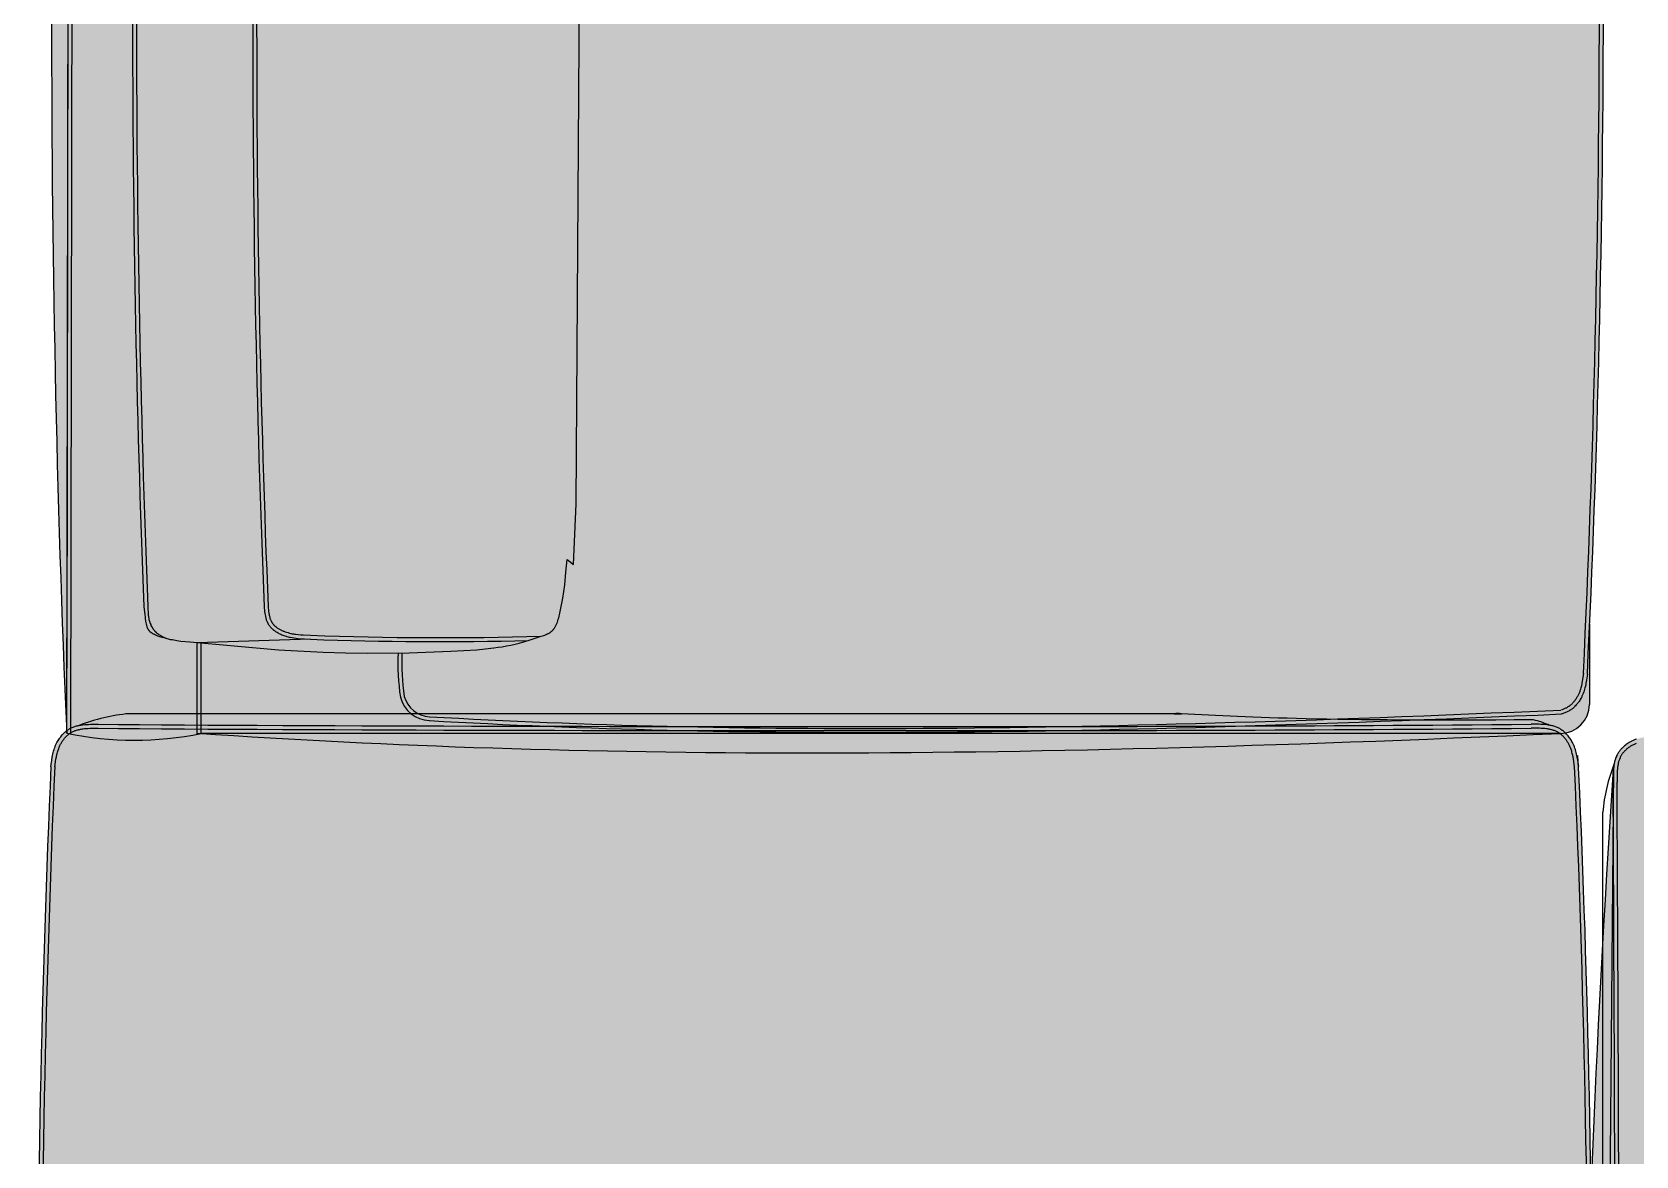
# Model space of a CAD drawing. Header units: millimetres. Extents: x -1 to 5416, y -1238 to 1407.
# Drawn here: x 387.84 to 388.976, y 1397.533 to 1398.329 of the extents above; entities that cross this region are included whole.
import ezdxf

# ---------------------------------------------------------------- set-up
doc = ezdxf.new("R2010")
doc.units = ezdxf.units.MM
doc.header["$MEASUREMENT"] = 0
doc.layers.add('A-FURN', color=32, linetype='Continuous')
doc.layers.add('H-BLOCKS', color=7, linetype='Continuous', true_color=0xffffff)

# ---------------------------------------------------------------- blocks, each defined once
blk = doc.blocks.new('LINTELOO central elem')
at = {"layer": 'H-BLOCKS'}
h = blk.add_hatch(color=256, dxfattribs=at)
h.dxf.hatch_style = 1
h.set_gradient(color1=(255, 255, 255), one_color=1, tint=1)
edge = h.paths.add_edge_path()
edge.add_spline(control_points=[(4.3556, 28.4318), (4.3726, 28.8125), (4.3726, 29.0682), (4.3555, 29.3231)], knot_values=[0, 0, 0, 0, 1, 1, 1, 1], degree=3, periodic=0)
edge.add_spline(control_points=[(4.3555, 29.3231), (4.3616, 29.3495), (4.3615, 29.3794), (4.3555, 29.4084)], knot_values=[0, 0, 0, 0, 1, 1, 1, 1], degree=3, periodic=0)
edge.add_spline(control_points=[(4.3555, 29.4084), (4.0505, 29.4219), (3.7027, 29.4219), (3.3554, 29.4066)], knot_values=[0, 0, 0, 0, 1, 1, 1, 1], degree=3, periodic=0)
edge.add_spline(control_points=[(3.3554, 29.4066), (3.3494, 29.3779), (3.3493, 29.3483), (3.3551, 29.3196)], knot_values=[0.010186, 0.010186, 0.010186, 0.010186, 1, 1, 1, 1], degree=3, periodic=0)
edge.add_spline(control_points=[(3.3551, 29.3196), (3.3379, 29.0647), (3.3379, 28.809), (3.3624, 28.4341)], knot_values=[0, 0, 0, 0, 1, 1, 1, 1], degree=3, periodic=0)
edge.add_line((3.3624, 28.4341), (3.3626, 28.4329))
edge.add_line((3.3626, 28.4329), (3.3626, 28.4323))
edge.add_line((3.3626, 28.4323), (3.3627, 28.4317))
edge.add_line((3.3627, 28.4317), (3.3628, 28.4311))
edge.add_line((3.3628, 28.4311), (3.3629, 28.4306))
edge.add_line((3.3629, 28.4306), (3.363, 28.43))
edge.add_line((3.363, 28.43), (3.3632, 28.4294))
edge.add_line((3.3632, 28.4294), (3.3633, 28.4289))
edge.add_line((3.3633, 28.4289), (3.3635, 28.4283))
edge.add_line((3.3635, 28.4283), (3.3637, 28.4277))
edge.add_line((3.3637, 28.4277), (3.3638, 28.4272))
edge.add_line((3.3638, 28.4272), (3.364, 28.4267))
edge.add_line((3.364, 28.4267), (3.3643, 28.4261))
edge.add_line((3.3643, 28.4261), (3.3645, 28.4256))
edge.add_line((3.3645, 28.4256), (3.3648, 28.4251))
edge.add_line((3.3648, 28.4251), (3.365, 28.4246))
edge.add_line((3.365, 28.4246), (3.3652, 28.4243))
edge.add_line((3.3652, 28.4243), (3.3653, 28.4241))
edge.add_line((3.3653, 28.4241), (3.3655, 28.4238))
edge.add_line((3.3655, 28.4238), (3.3657, 28.4235))
edge.add_line((3.3657, 28.4235), (3.3659, 28.4232))
edge.add_line((3.3659, 28.4232), (3.3661, 28.4229))
edge.add_line((3.3661, 28.4229), (3.3663, 28.4226))
edge.add_line((3.3663, 28.4226), (3.3665, 28.4223))
edge.add_line((3.3665, 28.4223), (3.3668, 28.422))
edge.add_line((3.3668, 28.422), (3.367, 28.4217))
edge.add_line((3.367, 28.4217), (3.3672, 28.4215))
edge.add_line((3.3672, 28.4215), (3.3675, 28.4212))
edge.add_line((3.3675, 28.4212), (3.3677, 28.4209))
edge.add_line((3.3677, 28.4209), (3.368, 28.4207))
edge.add_line((3.368, 28.4207), (3.3685, 28.4202))
edge.add_line((3.3685, 28.4202), (3.369, 28.4197))
edge.add_line((3.369, 28.4197), (3.3696, 28.4192))
edge.add_line((3.3696, 28.4192), (3.3702, 28.4187))
edge.add_line((3.3702, 28.4187), (3.3708, 28.4183))
edge.add_line((3.3708, 28.4183), (3.3714, 28.4178))
edge.add_line((3.3714, 28.4178), (3.372, 28.4174))
edge.add_line((3.372, 28.4174), (3.3726, 28.417))
edge.add_line((3.3726, 28.417), (3.3732, 28.4167))
edge.add_line((3.3732, 28.4167), (3.3739, 28.4163))
edge.add_line((3.3739, 28.4163), (3.3743, 28.4161))
edge.add_line((3.3743, 28.4161), (3.3748, 28.4159))
edge.add_line((3.3748, 28.4159), (3.3752, 28.4157))
edge.add_line((3.3752, 28.4157), (3.3757, 28.4155))
edge.add_line((3.3757, 28.4155), (3.3762, 28.4153))
edge.add_line((3.3762, 28.4153), (3.3766, 28.4151))
edge.add_line((3.3766, 28.4151), (3.3775, 28.4148))
edge.add_line((3.3775, 28.4148), (3.3785, 28.4145))
edge.add_line((3.3785, 28.4145), (3.3794, 28.4142))
edge.add_line((3.3794, 28.4142), (3.3804, 28.414))
edge.add_line((3.3804, 28.414), (3.3814, 28.4137))
edge.add_line((3.3814, 28.4137), (3.3823, 28.4135))
edge.add_line((3.3823, 28.4135), (3.3833, 28.4133))
edge.add_line((3.3833, 28.4133), (3.3853, 28.413))
edge.add_line((3.3853, 28.413), (3.3893, 28.4124))
edge.add_spline(control_points=[(3.3893, 28.4124), (3.7125, 28.4004), (4.036, 28.4004), (4.2841, 28.4129)], knot_values=[0, 0, 0, 0, 1, 1, 1, 1], degree=3, periodic=0)
edge.add_line((4.2841, 28.4129), (4.3367, 28.4129))
edge.add_spline(control_points=[(4.3367, 28.4129), (4.3471, 28.4129), (4.3556, 28.4213), (4.3556, 28.4318)], knot_values=[0, 0, 0, 0, 1, 1, 1, 1], degree=3, periodic=0)
at = {"layer": 'A-FURN'}
blk.add_line((3.3554, 29.4066), (4.313, 29.4084), dxfattribs=at)
for points in [[(4.3555, 29.4084), (3.3554, 29.4066)], [(4.356, 29.4058), (3.3554, 29.404)], [(4.2726, 29.3553), (4.2749, 29.3553)], [(4.2727, 29.3579), (4.278, 29.3574)], [(4.2749, 29.3553), (4.2761, 29.3552)], [(4.2761, 29.3552), (4.2772, 29.3552)], [(4.2772, 29.3552), (4.2778, 29.3551)], [(4.2778, 29.3551), (4.2784, 29.3551)], [(4.278, 29.3574), (4.2794, 29.3572)], [(4.2784, 29.3551), (4.2789, 29.355)], [(4.2789, 29.355), (4.2795, 29.3549)], [(4.2794, 29.3572), (4.2807, 29.357)], [(4.2795, 29.3549), (4.2801, 29.3548)], [(4.2801, 29.3548), (4.2806, 29.3547)], [(4.2806, 29.3547), (4.2812, 29.3546)], [(4.2807, 29.357), (4.2821, 29.3568)], [(4.2812, 29.3546), (4.2817, 29.3545)], [(4.2817, 29.3545), (4.2823, 29.3543)], [(4.2821, 29.3568), (4.2834, 29.3566)], [(4.2823, 29.3543), (4.2828, 29.3541)], [(4.2828, 29.3541), (4.2833, 29.354)], [(4.2833, 29.354), (4.2838, 29.3538)], [(4.2834, 29.3566), (4.2841, 29.3564)], [(4.2838, 29.3538), (4.2844, 29.3535)], [(4.2841, 29.3564), (4.2847, 29.3563)], [(4.2844, 29.3535), (4.2849, 29.3533)], [(4.2847, 29.3563), (4.2851, 29.3562)], [(4.2849, 29.3533), (4.2854, 29.3531)], [(4.2851, 29.3562), (4.2854, 29.3561)], [(4.2854, 29.3561), (4.2857, 29.356)], [(4.2854, 29.3531), (4.2858, 29.3528)], [(4.2857, 29.356), (4.286, 29.3559)], [(4.2858, 29.3528), (4.2863, 29.3525)], [(4.286, 29.3559), (4.2863, 29.3558)], [(4.2863, 29.3558), (4.2866, 29.3557)], [(4.2863, 29.3525), (4.2866, 29.3524)], [(4.2866, 29.3557), (4.2868, 29.3556)], [(4.2866, 29.3524), (4.2868, 29.3522)], [(4.2868, 29.3556), (4.2869, 29.3555)], [(4.2868, 29.3522), (4.287, 29.3521)], [(4.2869, 29.3555), (4.2871, 29.3555)], [(4.287, 29.3521), (4.2873, 29.3519)], [(4.2871, 29.3555), (4.2872, 29.3554)], [(4.2872, 29.3554), (4.2874, 29.3553)], [(4.2873, 29.3519), (4.2875, 29.3518)], [(4.2874, 29.3553), (4.2875, 29.3552)], [(4.2875, 29.3552), (4.2876, 29.3552)], [(4.2875, 29.3518), (4.2877, 29.3516)], [(4.2876, 29.3552), (4.2878, 29.3551)], [(4.2877, 29.3516), (4.2879, 29.3514)], [(4.2878, 29.3551), (4.2879, 29.355)], [(4.2879, 29.355), (4.288, 29.3549)], [(4.2879, 29.3514), (4.2881, 29.3513)], [(4.288, 29.3549), (4.2882, 29.3548)], [(4.2881, 29.3513), (4.2883, 29.3511)], [(4.2882, 29.3548), (4.2883, 29.3547)], [(4.2883, 29.3547), (4.2884, 29.3546)], [(4.2883, 29.3511), (4.2885, 29.3509)], [(4.2884, 29.3546), (4.2885, 29.3545)], [(4.2885, 29.3545), (4.2886, 29.3544)], [(4.2885, 29.3509), (4.2887, 29.3507)], [(4.2886, 29.3544), (4.2888, 29.3543)], [(4.2887, 29.3507), (4.2889, 29.3505)], [(4.2888, 29.3543), (4.2889, 29.3542)], [(4.2889, 29.3542), (4.289, 29.3541)], [(4.2889, 29.3505), (4.2891, 29.3504)], [(4.289, 29.3541), (4.2891, 29.3539)], [(4.2891, 29.3539), (4.2892, 29.3538)], [(4.2891, 29.3504), (4.2893, 29.3502)], [(4.2892, 29.3538), (4.2893, 29.3537)], [(4.2893, 29.3537), (4.2894, 29.3536)], [(4.2893, 29.3502), (4.2895, 29.35)], [(4.2894, 29.3536), (4.2895, 29.3534)], [(4.2895, 29.3534), (4.2896, 29.3533)], [(4.2896, 29.3533), (4.2897, 29.353)], [(4.2897, 29.353), (4.2899, 29.3528)], [(4.2899, 29.3528), (4.2901, 29.3525)], [(4.2901, 29.3525), (4.2902, 29.3522)], [(4.2902, 29.3522), (4.2904, 29.3519)], [(4.2904, 29.3519), (4.2905, 29.3516)], [(4.2905, 29.3516), (4.2908, 29.351)], [(4.2908, 29.351), (4.2911, 29.3504)], [(4.2911, 29.3504), (4.2917, 29.349)], [(4.2895, 29.35), (4.2897, 29.3498)], [(4.2897, 29.3498), (4.2898, 29.3496)], [(4.2898, 29.3496), (4.29, 29.3494)], [(4.29, 29.3494), (4.2902, 29.3492)], [(4.2902, 29.3492), (4.2903, 29.349)], [(4.2903, 29.349), (4.2906, 29.3486)], [(4.2906, 29.3486), (4.2909, 29.3481)], [(4.2909, 29.3481), (4.2912, 29.3477)], [(4.2912, 29.3477), (4.2914, 29.3472)], [(4.2914, 29.3472), (4.2917, 29.3468)], [(4.2917, 29.349), (4.2922, 29.3477)], [(4.2917, 29.3468), (4.2919, 29.3463)], [(4.2919, 29.3463), (4.2922, 29.3459)], [(4.2922, 29.3477), (4.2926, 29.3463)], [(4.2922, 29.3459), (4.2927, 29.3449)], [(4.2926, 29.3463), (4.293, 29.3449)], [(4.2927, 29.3449), (4.2935, 29.343)], [(4.293, 29.3449), (4.2934, 29.3435)], [(4.2934, 29.3435), (4.2937, 29.3421)], [(4.2937, 29.3421), (4.2941, 29.3407)], [(4.2941, 29.3407), (4.2943, 29.3393)], [(4.2943, 29.3393), (4.2948, 29.3365)], [(4.2948, 29.3365), (4.2952, 29.3337)], [(4.2952, 29.3337), (4.2958, 29.328)], [(4.294, 29.2491), (4.2963, 29.3231)], [(4.2958, 29.328), (4.3009, 29.2699)], [(4.3561, 29.3231), (4.2963, 29.3231)], [(4.3556, 29.3205), (4.2966, 29.3205)], [(4.3556, 28.4318), (4.3556, 29.3205)], [(3.3624, 28.4341), (3.3549, 29.3171)], [(4.2727, 29.2767), (4.2756, 29.2764)], [(4.2729, 29.2793), (4.2757, 29.279)], [(4.2757, 29.279), (4.2771, 29.2788)], [(4.2771, 29.2788), (4.278, 29.2787)], [(4.278, 29.2787), (4.2789, 29.2785)], [(4.2789, 29.2785), (4.2794, 29.2784)], [(4.2794, 29.2784), (4.2799, 29.2783)], [(4.2799, 29.2783), (4.2803, 29.2781)], [(4.2803, 29.2781), (4.2808, 29.278)], [(4.2808, 29.278), (4.2813, 29.2779)], [(4.2813, 29.2779), (4.2817, 29.2777)], [(4.2817, 29.2777), (4.2822, 29.2775)], [(4.2822, 29.2775), (4.2826, 29.2773)], [(4.2826, 29.2773), (4.2831, 29.2771)], [(4.2831, 29.2771), (4.2833, 29.277)], [(4.2833, 29.277), (4.2835, 29.2769)], [(4.2835, 29.2769), (4.2838, 29.2768)], [(4.2838, 29.2768), (4.284, 29.2767)], [(4.2756, 29.2764), (4.277, 29.2762)], [(4.277, 29.2762), (4.2777, 29.2761)], [(4.2777, 29.2761), (4.2783, 29.276)], [(4.2783, 29.276), (4.279, 29.2758)], [(4.279, 29.2758), (4.2793, 29.2757)], [(4.2793, 29.2757), (4.2797, 29.2757)], [(4.2797, 29.2757), (4.28, 29.2756)], [(4.28, 29.2756), (4.2803, 29.2755)], [(4.2803, 29.2755), (4.2806, 29.2754)], [(4.2806, 29.2754), (4.2809, 29.2753)], [(4.2809, 29.2753), (4.2812, 29.2751)], [(4.2812, 29.2751), (4.2815, 29.275)], [(4.2815, 29.275), (4.2818, 29.2749)], [(4.2818, 29.2749), (4.2821, 29.2748)], [(4.2821, 29.2748), (4.2824, 29.2746)], [(4.2824, 29.2746), (4.2827, 29.2745)], [(4.2827, 29.2745), (4.283, 29.2743)], [(4.283, 29.2743), (4.2832, 29.2741)], [(4.2832, 29.2741), (4.2834, 29.274)], [(4.2834, 29.274), (4.2836, 29.2739)], [(4.2836, 29.2739), (4.2837, 29.2738)], [(4.2837, 29.2738), (4.2839, 29.2736)], [(4.2839, 29.2736), (4.2841, 29.2735)], [(4.284, 29.2767), (4.2842, 29.2766)], [(4.2841, 29.2735), (4.2842, 29.2734)], [(4.2842, 29.2766), (4.2844, 29.2764)], [(4.2842, 29.2734), (4.2844, 29.2732)], [(4.2844, 29.2764), (4.2847, 29.2762)], [(4.2844, 29.2732), (4.2846, 29.2731)], [(4.2846, 29.2731), (4.2847, 29.273)], [(4.2847, 29.2762), (4.285, 29.276)], [(4.2847, 29.273), (4.2849, 29.2728)], [(4.2849, 29.2728), (4.285, 29.2727)], [(4.285, 29.276), (4.2853, 29.2758)], [(4.285, 29.2727), (4.2852, 29.2725)], [(4.2852, 29.2725), (4.2855, 29.2722)], [(4.2853, 29.2758), (4.2855, 29.2756)], [(4.2855, 29.2756), (4.2858, 29.2754)], [(4.2855, 29.2722), (4.2857, 29.2719)], [(4.2857, 29.2719), (4.286, 29.2715)], [(4.2858, 29.2754), (4.2861, 29.2752)], [(4.286, 29.2715), (4.2863, 29.2712)], [(4.2861, 29.2752), (4.2863, 29.275)], [(4.2863, 29.275), (4.2866, 29.2747)], [(4.2863, 29.2712), (4.2865, 29.2708)], [(4.2865, 29.2708), (4.2868, 29.2705)], [(4.2866, 29.2747), (4.2868, 29.2745)], [(4.2868, 29.2745), (4.2871, 29.2742)], [(4.2868, 29.2705), (4.287, 29.2701)], [(4.287, 29.2701), (4.2873, 29.2697)], [(4.2871, 29.2742), (4.2873, 29.274)], [(4.2873, 29.274), (4.2875, 29.2737)], [(4.2873, 29.2697), (4.2875, 29.2693)], [(4.2875, 29.2737), (4.2878, 29.2735)], [(4.2875, 29.2693), (4.2877, 29.2689)], [(4.2877, 29.2689), (4.2879, 29.2685)], [(4.2878, 29.2735), (4.288, 29.2732)], [(4.2879, 29.2685), (4.2881, 29.2681)], [(4.288, 29.2732), (4.2882, 29.2729)], [(4.2881, 29.2681), (4.2883, 29.2677)], [(4.2882, 29.2729), (4.2884, 29.2726)], [(4.2883, 29.2677), (4.2885, 29.2672)], [(4.2884, 29.2726), (4.2886, 29.2724)], [(4.2885, 29.2672), (4.2887, 29.2668)], [(4.2886, 29.2724), (4.2888, 29.2721)], [(4.2887, 29.2668), (4.2888, 29.2664)], [(4.2888, 29.2721), (4.289, 29.2718)], [(4.2888, 29.2664), (4.2892, 29.2655)], [(4.289, 29.2718), (4.2892, 29.2715)], [(4.2892, 29.2715), (4.2895, 29.2709)], [(4.2895, 29.2709), (4.2899, 29.2702)], [(4.2899, 29.2702), (4.2902, 29.2696)], [(4.2902, 29.2696), (4.2905, 29.269)], [(4.2905, 29.269), (4.2908, 29.2683)], [(4.2908, 29.2683), (4.2911, 29.2677)], [(4.2911, 29.2677), (4.2913, 29.267)], [(4.2913, 29.267), (4.2916, 29.2664)], [(4.2916, 29.2664), (4.2918, 29.2657)], [(4.3009, 29.2699), (4.3025, 29.2407)], [(4.2892, 29.2655), (4.2895, 29.2646)], [(4.2895, 29.2646), (4.2897, 29.2637)], [(4.2897, 29.2637), (4.29, 29.2628)], [(4.29, 29.2628), (4.2902, 29.2619)], [(4.2902, 29.2619), (4.2904, 29.2611)], [(4.2904, 29.2611), (4.2905, 29.2602)], [(4.2905, 29.2602), (4.2907, 29.2594)], [(4.2907, 29.2594), (4.2908, 29.2586)], [(4.2908, 29.2586), (4.291, 29.257)], [(4.291, 29.257), (4.2911, 29.2554)], [(4.2918, 29.2657), (4.292, 29.265)], [(4.292, 29.265), (4.2922, 29.2644)], [(4.2922, 29.2644), (4.2924, 29.2637)], [(4.2924, 29.2637), (4.2926, 29.263)], [(4.2926, 29.263), (4.2927, 29.2624)], [(4.2927, 29.2624), (4.293, 29.261)], [(4.293, 29.261), (4.2932, 29.2597)], [(4.2932, 29.2597), (4.2934, 29.2584)], [(4.2934, 29.2584), (4.2935, 29.2572)], [(4.2935, 29.2572), (4.2937, 29.2551)], [(4.2911, 29.2554), (4.2912, 29.2537)], [(4.2912, 29.2537), (4.2914, 29.249)], [(4.2937, 29.2551), (4.2938, 29.253)], [(4.2938, 29.253), (4.294, 29.249)], [(4.3025, 29.2407), (4.303, 29.2261)], [(4.303, 29.2261), (4.3032, 29.2116)], [(4.3032, 29.2116), (4.3029, 29.1844)], [(4.3029, 29.1844), (4.3019, 29.1572)], [(4.3019, 29.1572), (4.3009, 29.1403)], [(3.3554, 29.1494), (3.3554, 28.4626)], [(3.3554, 29.1494), (3.3554, 28.4626)], [(3.3554, 29.1494), (3.3554, 28.4626)], [(3.3554, 29.1494), (3.3554, 28.4626)], [(3.3554, 29.1494), (3.3554, 28.4626)], [(3.3554, 29.1494), (3.3554, 28.4626)], [(3.3554, 29.1494), (3.3554, 28.4626)], [(3.3554, 29.1494), (3.3554, 28.4626)], [(4.3004, 29.1347), (4.2997, 29.1291)], [(4.3009, 29.1403), (4.3004, 29.1347)], [(4.2984, 29.1208), (4.2979, 29.1181)], [(4.2989, 29.1236), (4.2984, 29.1208)], [(4.2993, 29.1263), (4.2989, 29.1236)], [(4.2997, 29.1291), (4.2993, 29.1263)], [(4.2955, 29.1089), (4.2944, 29.1053)], [(4.2966, 29.1126), (4.2955, 29.1089)], [(4.2972, 29.1153), (4.2966, 29.1126)], [(4.2979, 29.1181), (4.2972, 29.1153)], [(4.2944, 29.1053), (4.292, 29.0981)], [(4.2838, 29.088), (4.2833, 29.0878)], [(4.2842, 29.0882), (4.2838, 29.088)], [(4.2846, 29.0884), (4.2842, 29.0882)], [(4.2851, 29.0886), (4.2846, 29.0884)], [(4.2855, 29.0888), (4.2851, 29.0886)], [(4.2859, 29.089), (4.2855, 29.0888)], [(4.2863, 29.0893), (4.2859, 29.089)], [(4.2867, 29.0895), (4.2863, 29.0893)], [(4.287, 29.0898), (4.2867, 29.0895)], [(4.2872, 29.0899), (4.287, 29.0898)], [(4.2874, 29.0901), (4.2872, 29.0899)], [(4.2876, 29.0902), (4.2874, 29.0901)], [(4.2878, 29.0903), (4.2876, 29.0902)], [(4.2879, 29.0905), (4.2878, 29.0903)], [(4.2881, 29.0906), (4.2879, 29.0905)], [(4.2883, 29.0908), (4.2881, 29.0906)], [(4.2884, 29.0909), (4.2883, 29.0908)], [(4.2886, 29.0911), (4.2884, 29.0909)], [(4.2887, 29.0913), (4.2886, 29.0911)], [(4.2889, 29.0914), (4.2887, 29.0913)], [(4.289, 29.0916), (4.2889, 29.0914)], [(4.2892, 29.0918), (4.289, 29.0916)], [(4.2893, 29.0919), (4.2892, 29.0918)], [(4.2894, 29.0921), (4.2893, 29.0919)], [(4.2896, 29.0923), (4.2894, 29.0921)], [(4.2897, 29.0925), (4.2896, 29.0923)], [(4.2898, 29.0926), (4.2897, 29.0925)], [(4.2899, 29.0928), (4.2898, 29.0926)], [(4.29, 29.0929), (4.2899, 29.0928)], [(4.2902, 29.0933), (4.29, 29.0929)], [(4.2903, 29.0936), (4.2902, 29.0933)], [(4.2905, 29.094), (4.2903, 29.0936)], [(4.2907, 29.0943), (4.2905, 29.094)], [(4.2908, 29.0947), (4.2907, 29.0943)], [(4.291, 29.095), (4.2908, 29.0947)], [(4.2913, 29.0958), (4.291, 29.095)], [(4.2915, 29.0965), (4.2913, 29.0958)], [(4.292, 29.0981), (4.2915, 29.0965)], [(4.2501, 29.082), (4.2418, 29.0813)], [(4.2418, 29.0813), (4.2452, 29.0771)], [(4.2585, 29.0828), (4.2501, 29.082)], [(4.2628, 29.0834), (4.2585, 29.0828)], [(4.2671, 29.084), (4.2628, 29.0834)], [(4.2715, 29.0848), (4.2671, 29.084)], [(4.276, 29.0857), (4.2715, 29.0848)], [(4.278, 29.0862), (4.276, 29.0857)], [(4.279, 29.0864), (4.278, 29.0862)], [(4.28, 29.0867), (4.279, 29.0864)], [(4.281, 29.087), (4.28, 29.0867)], [(4.2819, 29.0873), (4.281, 29.087)], [(4.2828, 29.0876), (4.2819, 29.0873)], [(4.2833, 29.0878), (4.2828, 29.0876)], [(4.2055, 29.0754), (3.8032, 29.0727)], [(4.2452, 29.0771), (4.2055, 29.0754)], [(3.3623, 28.4378), (3.3622, 28.4428)], [(3.3648, 28.4401), (3.3648, 28.4428)], [(3.3648, 28.4375), (3.3648, 28.4401)], [(3.3623, 28.4366), (3.3623, 28.4378)], [(3.3623, 28.4353), (3.3623, 28.4366)], [(3.3624, 28.4341), (3.3623, 28.4353)], [(3.3626, 28.4329), (3.3624, 28.4341)], [(3.3626, 28.4323), (3.3626, 28.4329)], [(3.3627, 28.4317), (3.3626, 28.4323)], [(3.3628, 28.4311), (3.3627, 28.4317)], [(3.3629, 28.4306), (3.3628, 28.4311)], [(3.363, 28.43), (3.3629, 28.4306)], [(3.3632, 28.4294), (3.363, 28.43)], [(3.3633, 28.4289), (3.3632, 28.4294)], [(3.3635, 28.4283), (3.3633, 28.4289)], [(3.3637, 28.4277), (3.3635, 28.4283)], [(3.3638, 28.4272), (3.3637, 28.4277)], [(3.3649, 28.4364), (3.3648, 28.4375)], [(3.3649, 28.4352), (3.3649, 28.4364)], [(3.365, 28.4341), (3.3649, 28.4352)], [(3.3651, 28.433), (3.365, 28.4341)], [(3.3652, 28.4325), (3.3651, 28.433)], [(3.3653, 28.4319), (3.3652, 28.4325)], [(3.3654, 28.4314), (3.3653, 28.4319)], [(3.3655, 28.4309), (3.3654, 28.4314)], [(3.3656, 28.4304), (3.3655, 28.4309)], [(3.3657, 28.4299), (3.3656, 28.4304)], [(3.3658, 28.4294), (3.3657, 28.4299)], [(3.366, 28.4289), (3.3658, 28.4294)], [(3.3661, 28.4285), (3.366, 28.4289)], [(3.3663, 28.428), (3.3661, 28.4285)], [(3.3665, 28.4275), (3.3663, 28.428)], [(3.3667, 28.4271), (3.3665, 28.4275)], [(4.3385, 28.4272), (4.3388, 28.4276)], [(4.3388, 28.4276), (4.339, 28.428)], [(4.339, 28.428), (4.3392, 28.4285)], [(4.3392, 28.4285), (4.3394, 28.4289)], [(4.3394, 28.4289), (4.3396, 28.4293)], [(4.3396, 28.4293), (4.3398, 28.4298)], [(4.3398, 28.4298), (4.3399, 28.4303)], [(4.3399, 28.4303), (4.3401, 28.4307)], [(4.3401, 28.4307), (4.3402, 28.4312)], [(4.3413, 28.4269), (4.3416, 28.4274)], [(4.3416, 28.4274), (4.3418, 28.4279)], [(4.3418, 28.4279), (4.342, 28.4285)], [(4.342, 28.4285), (4.3422, 28.429)], [(4.3422, 28.429), (4.3424, 28.4295)], [(4.3424, 28.4295), (4.3426, 28.4301)], [(4.3426, 28.4301), (4.3427, 28.4306)], [(4.3427, 28.4306), (4.3429, 28.4312)], [(3.364, 28.4267), (3.3638, 28.4272)], [(3.3643, 28.4261), (3.364, 28.4267)], [(3.3645, 28.4256), (3.3643, 28.4261)], [(3.3648, 28.4251), (3.3645, 28.4256)], [(3.365, 28.4246), (3.3648, 28.4251)], [(3.3652, 28.4243), (3.365, 28.4246)], [(3.3653, 28.4241), (3.3652, 28.4243)], [(3.3655, 28.4238), (3.3653, 28.4241)], [(3.3657, 28.4235), (3.3655, 28.4238)], [(3.3659, 28.4232), (3.3657, 28.4235)], [(3.3661, 28.4229), (3.3659, 28.4232)], [(3.3663, 28.4226), (3.3661, 28.4229)], [(3.3665, 28.4223), (3.3663, 28.4226)], [(3.3668, 28.422), (3.3665, 28.4223)], [(3.3669, 28.4267), (3.3667, 28.4271)], [(3.367, 28.4217), (3.3668, 28.422)], [(3.3671, 28.4262), (3.3669, 28.4267)], [(3.3672, 28.4215), (3.367, 28.4217)], [(3.3673, 28.4258), (3.3671, 28.4262)], [(3.3675, 28.4212), (3.3672, 28.4215)], [(3.3675, 28.4254), (3.3673, 28.4258)], [(3.3677, 28.4251), (3.3675, 28.4254)], [(3.3677, 28.4209), (3.3675, 28.4212)], [(3.3679, 28.4247), (3.3677, 28.4251)], [(3.368, 28.4207), (3.3677, 28.4209)], [(3.3682, 28.4244), (3.3679, 28.4247)], [(3.3685, 28.4202), (3.368, 28.4207)], [(3.3684, 28.4241), (3.3682, 28.4244)], [(3.3686, 28.4238), (3.3684, 28.4241)], [(3.369, 28.4197), (3.3685, 28.4202)], [(3.3689, 28.4235), (3.3686, 28.4238)], [(3.3691, 28.4232), (3.3689, 28.4235)], [(3.3696, 28.4192), (3.369, 28.4197)], [(3.3694, 28.4229), (3.3691, 28.4232)], [(3.3697, 28.4226), (3.3694, 28.4229)], [(3.3702, 28.4187), (3.3696, 28.4192)], [(3.3699, 28.4224), (3.3697, 28.4226)], [(3.3702, 28.4221), (3.3699, 28.4224)], [(3.3704, 28.4219), (3.3702, 28.4221)], [(3.3708, 28.4183), (3.3702, 28.4187)], [(3.3707, 28.4216), (3.3704, 28.4219)], [(3.371, 28.4214), (3.3707, 28.4216)], [(3.3714, 28.4178), (3.3708, 28.4183)], [(3.3712, 28.4212), (3.371, 28.4214)], [(3.3715, 28.4209), (3.3712, 28.4212)], [(3.372, 28.4174), (3.3714, 28.4178)], [(3.3719, 28.4206), (3.3715, 28.4209)], [(3.3723, 28.4203), (3.3719, 28.4206)], [(3.3726, 28.417), (3.372, 28.4174)], [(3.3728, 28.42), (3.3723, 28.4203)], [(3.3732, 28.4167), (3.3726, 28.417)], [(3.3732, 28.4197), (3.3728, 28.42)], [(3.3736, 28.4194), (3.3732, 28.4197)], [(3.3741, 28.4192), (3.3736, 28.4194)], [(3.3745, 28.4189), (3.3741, 28.4192)], [(3.375, 28.4187), (3.3745, 28.4189)], [(3.3754, 28.4184), (3.375, 28.4187)], [(3.3759, 28.4182), (3.3754, 28.4184)], [(3.3764, 28.418), (3.3759, 28.4182)], [(3.3768, 28.4178), (3.3764, 28.418)], [(3.3773, 28.4176), (3.3768, 28.4178)], [(4.3165, 28.4168), (4.3214, 28.4175)], [(4.3214, 28.4175), (4.3229, 28.4178)], [(4.3229, 28.4178), (4.3244, 28.4181)], [(4.3244, 28.4181), (4.3251, 28.4183)], [(4.3251, 28.4183), (4.3259, 28.4185)], [(4.3259, 28.4185), (4.3266, 28.4187)], [(4.3266, 28.4187), (4.3273, 28.4189)], [(4.3273, 28.4189), (4.3278, 28.4191)], [(4.3278, 28.4191), (4.3283, 28.4192)], [(4.3283, 28.4192), (4.3288, 28.4194)], [(4.3285, 28.4166), (4.3294, 28.4169)], [(4.3288, 28.4194), (4.3292, 28.4196)], [(4.3292, 28.4196), (4.3297, 28.4198)], [(4.3294, 28.4169), (4.3299, 28.4171)], [(4.3297, 28.4198), (4.3302, 28.42)], [(4.3299, 28.4171), (4.3304, 28.4173)], [(4.3302, 28.42), (4.3306, 28.4202)], [(4.3304, 28.4173), (4.3308, 28.4175)], [(4.3306, 28.4202), (4.3311, 28.4205)], [(4.3308, 28.4175), (4.3313, 28.4177)], [(4.3311, 28.4205), (4.3315, 28.4207)], [(4.3313, 28.4177), (4.3317, 28.4179)], [(4.3315, 28.4207), (4.332, 28.421)], [(4.3317, 28.4179), (4.3322, 28.4181)], [(4.332, 28.421), (4.3324, 28.4212)], [(4.3322, 28.4181), (4.3328, 28.4185)], [(4.3324, 28.4212), (4.3329, 28.4215)], [(4.3328, 28.4185), (4.3334, 28.4188)], [(4.3329, 28.4215), (4.3333, 28.4218)], [(4.3333, 28.4218), (4.3337, 28.4221)], [(4.3334, 28.4188), (4.3341, 28.4192)], [(4.3337, 28.4221), (4.3341, 28.4224)], [(4.3341, 28.4224), (4.3345, 28.4227)], [(4.3341, 28.4192), (4.3347, 28.4196)], [(4.3345, 28.4227), (4.3348, 28.423)], [(4.3347, 28.4196), (4.3353, 28.4201)], [(4.3348, 28.423), (4.3351, 28.4232)], [(4.3351, 28.4232), (4.3354, 28.4234)], [(4.3353, 28.4201), (4.3359, 28.4205)], [(4.3354, 28.4234), (4.3356, 28.4237)], [(4.3356, 28.4237), (4.3359, 28.4239)], [(4.3359, 28.4239), (4.3362, 28.4242)], [(4.3359, 28.4205), (4.3365, 28.421)], [(4.3362, 28.4242), (4.3364, 28.4244)], [(4.3364, 28.4244), (4.3366, 28.4247)], [(4.3365, 28.421), (4.337, 28.4215)], [(4.3366, 28.4247), (4.3369, 28.425)], [(4.3369, 28.425), (4.3372, 28.4253)], [(4.337, 28.4215), (4.3376, 28.422)], [(4.3372, 28.4253), (4.3374, 28.4256)], [(4.3374, 28.4256), (4.3377, 28.4259)], [(4.3376, 28.422), (4.3381, 28.4225)], [(4.3377, 28.4259), (4.3379, 28.4262)], [(4.3379, 28.4262), (4.3381, 28.4265)], [(4.3381, 28.4265), (4.3383, 28.4269)], [(4.3381, 28.4225), (4.3383, 28.4227)], [(4.3383, 28.4269), (4.3385, 28.4272)], [(4.3383, 28.4227), (4.3386, 28.423)], [(4.3386, 28.423), (4.3388, 28.4233)], [(4.3388, 28.4233), (4.3391, 28.4235)], [(4.3391, 28.4235), (4.3393, 28.4238)], [(4.3393, 28.4238), (4.3395, 28.4241)], [(4.3395, 28.4241), (4.3397, 28.4244)], [(4.3397, 28.4244), (4.3399, 28.4247)], [(4.3399, 28.4247), (4.3402, 28.425)], [(4.3402, 28.425), (4.3404, 28.4253)], [(4.3404, 28.4253), (4.3405, 28.4256)], [(4.3405, 28.4256), (4.3407, 28.4259)], [(4.3407, 28.4259), (4.3409, 28.4261)], [(4.3409, 28.4261), (4.341, 28.4264)], [(4.341, 28.4264), (4.3413, 28.4269)], [(3.3739, 28.4163), (3.3732, 28.4167)], [(3.3743, 28.4161), (3.3739, 28.4163)], [(3.3748, 28.4159), (3.3743, 28.4161)], [(3.3752, 28.4157), (3.3748, 28.4159)], [(3.3757, 28.4155), (3.3752, 28.4157)], [(3.3762, 28.4153), (3.3757, 28.4155)], [(3.3766, 28.4151), (3.3762, 28.4153)], [(3.3775, 28.4148), (3.3766, 28.4151)], [(4.2841, 28.4129), (4.3367, 28.4129)], [(4.3168, 28.4142), (4.3208, 28.4148)], [(4.3208, 28.4148), (4.3227, 28.4151)], [(4.3227, 28.4151), (4.3237, 28.4153)], [(4.3237, 28.4153), (4.3247, 28.4155)], [(4.3247, 28.4155), (4.3257, 28.4158)], [(4.3257, 28.4158), (4.3266, 28.416)], [(4.3266, 28.416), (4.3276, 28.4163)], [(4.3276, 28.4163), (4.3285, 28.4166)]]:
    blk.add_lwpolyline(points, dxfattribs=at)
for points in [[(3.3554, 29.4066), (3.7027, 29.4219), (4.0505, 29.4219), (4.3555, 29.4084)], [(4.3555, 29.4084), (4.3615, 29.3794), (4.3616, 29.3495), (4.3556, 29.3205)], [(3.4255, 29.3535), (3.7219, 29.3656), (4.0186, 29.3656), (4.2726, 29.3553)], [(3.4286, 29.3561), (3.724, 29.3681), (4.0197, 29.3681), (4.2727, 29.3579)], [(3.3551, 29.3196), (3.3379, 29.0647), (3.3379, 28.809), (3.3624, 28.4341)], [(4.3555, 29.3231), (4.3726, 29.0682), (4.3726, 28.8125), (4.3556, 28.4318)], [(3.43, 29.2767), (3.725, 29.2895), (4.0203, 29.2898), (4.2729, 29.2793)], [(3.4302, 29.2741), (3.725, 29.287), (4.0203, 29.2872), (4.2727, 29.2767)], [(4.2914, 29.249), (4.2933, 29.1987), (4.2935, 29.1483), (4.292, 29.0981)], [(4.294, 29.2491), (4.2958, 29.2016), (4.2961, 29.1541), (4.2948, 29.1066)], [(4.3029, 29.1892), (4.3125, 29.1896), (4.322, 29.1891), (4.3314, 29.1877)], [(4.303, 29.1917), (4.3127, 29.1922), (4.3224, 29.1917), (4.332, 29.1902)], [(4.3314, 29.1877), (4.3389, 29.1857), (4.3443, 29.179), (4.3447, 29.1712)], [(4.332, 29.1902), (4.3407, 29.1879), (4.3468, 29.1803), (4.3472, 29.1713)], [(3.363, 29.1695), (3.3641, 28.9692), (3.3639, 28.7689), (3.3622, 28.4428)], [(3.3656, 29.1695), (3.3667, 28.9692), (3.3664, 28.7689), (3.3648, 28.4428)], [(4.3447, 29.1712), (4.3562, 28.9667), (4.3548, 28.7616), (4.3403, 28.4315)], [(4.3472, 29.1715), (4.3588, 28.9668), (4.3573, 28.7615), (4.3429, 28.4312)], [(3.3629, 28.4307), (3.3589, 28.4409), (3.3564, 28.4517), (3.3554, 28.4626)], [(4.3556, 28.4318), (4.3556, 28.4213), (4.3471, 28.4129), (4.3367, 28.4129)], [(4.3168, 28.4142), (4.036, 28.4004), (3.7125, 28.4004), (3.3893, 28.4124)], [(4.3165, 28.4168), (4.0358, 28.403), (3.7124, 28.403), (3.3894, 28.415)]]:
    blk.add_open_spline(points, degree=3, dxfattribs=at)
blk = doc.blocks.new('SF')
at = {"layer": 'H-BLOCKS'}
h = blk.add_hatch(color=256, dxfattribs=at)
h.dxf.hatch_style = 1
h.set_gradient(color1=(255, 255, 255), one_color=1, tint=1)
edge = h.paths.add_edge_path()
edge.add_line((3.3029, 30.5225), (3.3029, 29.8517))
edge.add_spline(control_points=[(3.3029, 29.8517), (3.3019, 29.8407), (3.2994, 29.83), (3.2954, 29.8197)], knot_values=[0, 0, 0, 0, 0.999921, 0.999921, 0.999921, 0.999921], degree=3, periodic=0)
edge.add_line((3.2954, 29.8197), (3.2949, 29.8168))
edge.add_line((3.2949, 29.8168), (3.2926, 29.8122))
edge.add_line((3.2926, 29.8122), (3.289, 29.8082))
edge.add_line((3.289, 29.8082), (3.2846, 29.8054))
edge.add_line((3.2846, 29.8054), (3.2802, 29.8035))
edge.add_line((3.2802, 29.8035), (3.2752, 29.8023))
edge.add_line((3.2752, 29.8023), (3.2691, 29.8015))
edge.add_spline(control_points=[(3.2691, 29.8015), (2.9983, 29.7894), (2.6748, 29.7894), (2.3843, 29.8001)], knot_values=[0, 0, 0, 0, 1, 1, 1, 1], degree=3, periodic=0)
edge.add_line((2.3843, 29.8001), (2.3283, 29.8001))
edge.add_spline(control_points=[(2.3317, 29.8001), (2.3213, 29.8001), (2.3128, 29.8086), (2.3128, 29.819)], knot_values=[0, 0, 0, 0, 1, 1, 1, 1], degree=3, periodic=0)
edge.add_spline(control_points=[(2.3128, 29.819), (2.3035, 29.9581), (2.2993, 30.2073), (2.3002, 30.3467)], knot_values=[0, 0, 0, 0, 1, 1, 1, 1], degree=3, periodic=0)
edge.add_spline(control_points=[(2.3002, 30.3467), (2.2993, 30.4861), (2.3035, 30.6255), (2.3128, 30.7646)], knot_values=[0, 0, 0, 0, 1, 1, 1, 1], degree=3, periodic=0)
edge.add_spline(control_points=[(2.3128, 30.7646), (2.3128, 30.775), (2.3213, 30.7835), (2.3317, 30.7835)], knot_values=[0, 0, 0, 0, 1, 1, 1, 1], degree=3, periodic=0)
edge.add_line((2.3317, 30.7835), (2.3843, 30.7835))
edge.add_spline(control_points=[(2.3843, 30.7835), (2.6861, 30.7947), (3.0209, 30.7942), (3.2691, 30.7822)], knot_values=[0, 0, 0, 0, 1, 1, 1, 1], degree=3, periodic=0)
edge.add_line((3.2691, 30.7822), (3.2757, 30.7812))
edge.add_line((3.2757, 30.7812), (3.2814, 30.7797))
edge.add_line((3.2814, 30.7797), (3.2863, 30.7774))
edge.add_line((3.2863, 30.7774), (3.2906, 30.7738))
edge.add_line((3.2906, 30.7738), (3.2937, 30.7697))
edge.add_line((3.2937, 30.7697), (3.2947, 30.7668))
edge.add_line((3.2947, 30.7668), (3.2948, 30.7663))
edge.add_line((3.2948, 30.7663), (3.2959, 30.7626))
edge.add_spline(control_points=[(3.2954, 30.7639), (3.2968, 30.7603), (3.298, 30.7567), (3.299, 30.7531)], knot_values=[0, 0, 0, 0, 1, 1, 1, 1], degree=3, periodic=0)
edge.add_spline(control_points=[(3.299, 30.7531), (3.2979, 30.6195), (3.3004, 30.5733), (3.3029, 30.5272)], knot_values=[-29.459227, -29.459227, -29.459227, -29.459227, -0.000507, -0.000507, -0.000507, -0.000507], degree=3, periodic=0)
edge.add_spline(control_points=[(3.3029, 30.5272), (3.3029, 30.5272), (3.3029, 30.5272), (3.3029, 30.5272)], knot_values=[-0.000507, -0.000507, -0.000507, -0.000507, 0, 0, 0, 0], degree=3, periodic=0)
edge.add_spline(control_points=[(3.3029, 30.5272), (3.303, 30.5256), (3.303, 30.524), (3.3029, 30.5225)], knot_values=[0, 0, 0, 0, 1, 1, 1, 1], degree=3, periodic=0)
h.paths.add_polyline_path([(3.276, 29.8026), (3.2791, 29.8032), (3.2808, 29.8038), (3.2781, 29.803)], flags=16)
h.paths.add_polyline_path([(3.2844, 29.8054), (3.2851, 29.8057), (3.2873, 29.807), (3.2887, 29.8082), (3.2864, 29.8064)], flags=16)
h.paths.add_polyline_path([(3.2928, 30.7708), (3.2926, 30.7711), (3.2913, 30.7731), (3.2898, 30.7744), (3.292, 30.7723), (3.2931, 30.7703), (3.293, 30.7705)], flags=16)
h.paths.add_polyline_path([(3.2863, 30.7771), (3.2888, 30.7755), (3.289, 30.7752), (3.2869, 30.7767), (3.2863, 30.7771), (3.2857, 30.7775), (3.2851, 30.7779), (3.2831, 30.7789), (3.2817, 30.7795), (3.2842, 30.7785)], flags=16)
h.paths.add_polyline_path([(3.2928, 29.8128), (3.293, 29.8131), (3.2931, 29.8134), (3.2933, 29.8136), (3.2945, 29.8158), (3.295, 29.8179), (3.2942, 29.815), (3.2915, 29.8108), (3.2914, 29.8107)], flags=16)
at = {"layer": 'A-FURN'}
for points in [[(3.2687, 30.7796), (3.2737, 30.7789)], [(3.2691, 30.7822), (3.273, 30.7816)], [(3.273, 30.7816), (3.275, 30.7812)], [(3.2737, 30.7789), (3.2752, 30.7786)], [(3.275, 30.7812), (3.276, 30.7811)], [(3.2752, 30.7786), (3.2767, 30.7783)], [(3.276, 30.7811), (3.2769, 30.7809)], [(3.2767, 30.7783), (3.2774, 30.7781)], [(3.2769, 30.7809), (3.2779, 30.7806)], [(3.2774, 30.7781), (3.2781, 30.7779)], [(3.2779, 30.7806), (3.2789, 30.7804)], [(3.2781, 30.7779), (3.2788, 30.7777)], [(3.2788, 30.7777), (3.2795, 30.7775)], [(3.2789, 30.7804), (3.2798, 30.7801)], [(3.2795, 30.7775), (3.28, 30.7773)], [(3.2798, 30.7801), (3.2808, 30.7798)], [(3.28, 30.7773), (3.2805, 30.7772)], [(3.2805, 30.7772), (3.281, 30.777)], [(3.2808, 30.7798), (3.2817, 30.7795)], [(3.281, 30.777), (3.2815, 30.7768)], [(3.2815, 30.7768), (3.2819, 30.7766)], [(3.2817, 30.7795), (3.2822, 30.7793)], [(3.2819, 30.7766), (3.2824, 30.7764)], [(3.2822, 30.7793), (3.2826, 30.7791)], [(3.2824, 30.7764), (3.2829, 30.7761)], [(3.2826, 30.7791), (3.2831, 30.7789)], [(3.2829, 30.7761), (3.2833, 30.7759)], [(3.2831, 30.7789), (3.2835, 30.7787)], [(3.2833, 30.7759), (3.2838, 30.7757)], [(3.2835, 30.7787), (3.284, 30.7785)], [(3.2838, 30.7757), (3.2842, 30.7754)], [(3.284, 30.7785), (3.2844, 30.7782)], [(3.2842, 30.7754), (3.2847, 30.7751)], [(3.2844, 30.7782), (3.2851, 30.7779)], [(3.2847, 30.7751), (3.2851, 30.7749)], [(3.2851, 30.7779), (3.2857, 30.7775)], [(3.2851, 30.7749), (3.2855, 30.7746)], [(3.2855, 30.7746), (3.286, 30.7743)], [(3.2857, 30.7775), (3.2863, 30.7771)], [(3.286, 30.7743), (3.2864, 30.774)], [(3.2863, 30.7771), (3.2869, 30.7767)], [(3.2864, 30.774), (3.2868, 30.7737)], [(3.2868, 30.7737), (3.2871, 30.7734)], [(3.2869, 30.7767), (3.2875, 30.7763)], [(3.2871, 30.7734), (3.2873, 30.7732)], [(3.2873, 30.7732), (3.2876, 30.7729)], [(3.2875, 30.7763), (3.2881, 30.7759)], [(3.2881, 30.7759), (3.2887, 30.7754)], [(3.2887, 30.7754), (3.2893, 30.7749)], [(3.2893, 30.7749), (3.2898, 30.7744)], [(3.2898, 30.7744), (3.2903, 30.7739)], [(3.2903, 30.7739), (3.2906, 30.7736)], [(3.2906, 30.7736), (3.2908, 30.7734)], [(3.2908, 30.7734), (3.2911, 30.7731)], [(3.2911, 30.7731), (3.2913, 30.7728)], [(3.2876, 30.7729), (3.2879, 30.7727)], [(3.2879, 30.7727), (3.2882, 30.7724)], [(3.2882, 30.7724), (3.2884, 30.7722)], [(3.2884, 30.7722), (3.2887, 30.7719)], [(3.2887, 30.7719), (3.2889, 30.7717)], [(3.2889, 30.7717), (3.2892, 30.7714)], [(3.2892, 30.7714), (3.2894, 30.7711)], [(3.2894, 30.7711), (3.2897, 30.7708)], [(3.2897, 30.7708), (3.2899, 30.7705)], [(3.2899, 30.7705), (3.2901, 30.7701)], [(3.2901, 30.7701), (3.2904, 30.7698)], [(3.2904, 30.7698), (3.2906, 30.7695)], [(3.2906, 30.7695), (3.2908, 30.7692)], [(3.2908, 30.7692), (3.291, 30.7688)], [(3.291, 30.7688), (3.2912, 30.7684)], [(3.2912, 30.7684), (3.2915, 30.7679)], [(3.2913, 30.7728), (3.2915, 30.7726)], [(3.2915, 30.7726), (3.2918, 30.7723)], [(3.2915, 30.7679), (3.2917, 30.7675)], [(3.2917, 30.7675), (3.2918, 30.767)], [(3.2918, 30.7723), (3.292, 30.772)], [(3.2918, 30.767), (3.292, 30.7666)], [(3.292, 30.772), (3.2922, 30.7717)], [(3.292, 30.7666), (3.2922, 30.7661)], [(3.2922, 30.7717), (3.2924, 30.7714)], [(3.2922, 30.7661), (3.2923, 30.7656)], [(3.2923, 30.7656), (3.2925, 30.7652)], [(3.2924, 30.7714), (3.2926, 30.7711)], [(3.2925, 30.7652), (3.2926, 30.7647)], [(3.2926, 30.7711), (3.2928, 30.7708)], [(3.2926, 30.7647), (3.2927, 30.7642)], [(3.2927, 30.7642), (3.2928, 30.7637)], [(3.2928, 30.7708), (3.293, 30.7705)], [(3.2928, 30.7637), (3.2929, 30.7632)], [(3.2929, 30.7632), (3.293, 30.7626)], [(3.293, 30.7705), (3.2931, 30.7703)], [(3.2931, 30.7703), (3.2933, 30.77)], [(3.2933, 30.77), (3.2936, 30.7695)], [(3.2936, 30.7695), (3.2938, 30.769)], [(3.2938, 30.769), (3.294, 30.7685)], [(3.294, 30.7685), (3.2943, 30.7679)], [(3.2943, 30.7679), (3.2945, 30.7674)], [(3.2945, 30.7674), (3.2947, 30.7668)], [(3.2947, 30.7668), (3.2948, 30.7663)], [(3.2948, 30.7663), (3.295, 30.7657)], [(3.295, 30.7657), (3.2951, 30.7652)], [(3.2951, 30.7652), (3.2953, 30.7646)], [(3.2953, 30.7646), (3.2954, 30.764)], [(3.2954, 30.764), (3.2955, 30.7634)], [(3.2955, 30.7634), (3.2956, 30.7629)], [(3.2956, 30.7629), (3.2957, 30.7623)], [(3.293, 30.7626), (3.2931, 30.7621)], [(3.2931, 30.7621), (3.2932, 30.7616)], [(3.2932, 30.7616), (3.2933, 30.7605)], [(3.2933, 30.7605), (3.2934, 30.7594)], [(3.2934, 30.7594), (3.2934, 30.7582)], [(3.2934, 30.7582), (3.2935, 30.7571)], [(3.2935, 30.7571), (3.2935, 30.7545)], [(3.2935, 30.7545), (3.2935, 30.7518)], [(3.2957, 30.7623), (3.2958, 30.7617)], [(3.2958, 30.7617), (3.2959, 30.7605)], [(3.2959, 30.7605), (3.296, 30.7593)], [(3.296, 30.7593), (3.296, 30.758)], [(3.296, 30.758), (3.2961, 30.7568)], [(3.2961, 30.7568), (3.2961, 30.7518)], [(3.3029, 30.5225), (3.3029, 29.8517)], [(3.3029, 30.5225), (3.3029, 29.8517)], [(3.3029, 30.5225), (3.3029, 29.8517)], [(3.3029, 30.5225), (3.3029, 29.8517)], [(3.3029, 30.5225), (3.3029, 29.8517)], [(3.3029, 30.5225), (3.3029, 29.8517)], [(3.3029, 30.5225), (3.3029, 29.8517)], [(3.2934, 29.8254), (3.2935, 29.8266)], [(3.2935, 29.8292), (3.2935, 29.8318)], [(3.2935, 29.8266), (3.2935, 29.8292)], [(3.296, 29.8256), (3.2961, 29.8268)], [(3.2961, 29.8268), (3.2961, 29.8318)], [(3.2912, 29.8153), (3.2915, 29.8157)], [(3.2915, 29.8157), (3.2917, 29.8161)], [(3.2917, 29.8161), (3.2918, 29.8166)], [(3.2918, 29.8166), (3.292, 29.817)], [(3.292, 29.817), (3.2922, 29.8175)], [(3.2922, 29.8175), (3.2923, 29.818)], [(3.2923, 29.818), (3.2925, 29.8185)], [(3.2925, 29.8185), (3.2926, 29.819)], [(3.2926, 29.819), (3.2927, 29.8194)], [(3.2927, 29.8194), (3.2928, 29.82)], [(3.2928, 29.82), (3.2929, 29.8205)], [(3.2929, 29.8205), (3.293, 29.821)], [(3.293, 29.821), (3.2931, 29.8215)], [(3.2931, 29.8215), (3.2932, 29.8221)], [(3.2932, 29.8221), (3.2933, 29.8231)], [(3.2933, 29.8231), (3.2934, 29.8243)], [(3.2934, 29.8243), (3.2934, 29.8254)], [(3.294, 29.8152), (3.2943, 29.8157)], [(3.2943, 29.8157), (3.2945, 29.8162)], [(3.2945, 29.8162), (3.2947, 29.8168)], [(3.2947, 29.8168), (3.2948, 29.8173)], [(3.2948, 29.8173), (3.295, 29.8179)], [(3.295, 29.8179), (3.2951, 29.8185)], [(3.2951, 29.8185), (3.2953, 29.819)], [(3.2953, 29.819), (3.2954, 29.8196)], [(3.2954, 29.8196), (3.2955, 29.8202)], [(3.2955, 29.8202), (3.2956, 29.8208)], [(3.2956, 29.8208), (3.2957, 29.8214)], [(3.2957, 29.8214), (3.2958, 29.822)], [(3.2958, 29.822), (3.2959, 29.8232)], [(3.2959, 29.8232), (3.296, 29.8244)], [(3.296, 29.8244), (3.296, 29.8256)], [(3.2752, 29.805), (3.2767, 29.8053)], [(3.2767, 29.8053), (3.2774, 29.8055)], [(3.2774, 29.8055), (3.2781, 29.8057)], [(3.2781, 29.8057), (3.2788, 29.8059)], [(3.2788, 29.8059), (3.2795, 29.8061)], [(3.2795, 29.8061), (3.28, 29.8063)], [(3.28, 29.8063), (3.2805, 29.8065)], [(3.2805, 29.8065), (3.281, 29.8067)], [(3.281, 29.8067), (3.2815, 29.8068)], [(3.2815, 29.8068), (3.2819, 29.807)], [(3.2819, 29.807), (3.2824, 29.8073)], [(3.2824, 29.8073), (3.2829, 29.8075)], [(3.2829, 29.8075), (3.2833, 29.8077)], [(3.2833, 29.8077), (3.2838, 29.808)], [(3.2838, 29.808), (3.2842, 29.8082)], [(3.284, 29.8051), (3.2844, 29.8054)], [(3.2842, 29.8082), (3.2847, 29.8085)], [(3.2844, 29.8054), (3.2851, 29.8057)], [(3.2847, 29.8085), (3.2851, 29.8088)], [(3.2851, 29.8088), (3.2855, 29.809)], [(3.2851, 29.8057), (3.2857, 29.8061)], [(3.2855, 29.809), (3.286, 29.8093)], [(3.2857, 29.8061), (3.2863, 29.8065)], [(3.286, 29.8093), (3.2864, 29.8097)], [(3.2863, 29.8065), (3.2869, 29.8069)], [(3.2864, 29.8097), (3.2868, 29.81)], [(3.2868, 29.81), (3.2871, 29.8102)], [(3.2869, 29.8069), (3.2875, 29.8073)], [(3.2871, 29.8102), (3.2873, 29.8104)], [(3.2873, 29.8104), (3.2876, 29.8107)], [(3.2875, 29.8073), (3.2881, 29.8078)], [(3.2876, 29.8107), (3.2879, 29.8109)], [(3.2879, 29.8109), (3.2882, 29.8112)], [(3.2881, 29.8078), (3.2887, 29.8082)], [(3.2882, 29.8112), (3.2884, 29.8114)], [(3.2884, 29.8114), (3.2887, 29.8117)], [(3.2887, 29.8117), (3.2889, 29.8119)], [(3.2887, 29.8082), (3.2893, 29.8087)], [(3.2889, 29.8119), (3.2892, 29.8122)], [(3.2892, 29.8122), (3.2894, 29.8125)], [(3.2893, 29.8087), (3.2898, 29.8092)], [(3.2894, 29.8125), (3.2897, 29.8129)], [(3.2897, 29.8129), (3.2899, 29.8132)], [(3.2898, 29.8092), (3.2903, 29.8097)], [(3.2899, 29.8132), (3.2901, 29.8135)], [(3.2901, 29.8135), (3.2904, 29.8138)], [(3.2903, 29.8097), (3.2906, 29.81)], [(3.2904, 29.8138), (3.2906, 29.8141)], [(3.2906, 29.8141), (3.2908, 29.8144)], [(3.2906, 29.81), (3.2908, 29.8102)], [(3.2908, 29.8144), (3.291, 29.8148)], [(3.2908, 29.8102), (3.2911, 29.8105)], [(3.291, 29.8148), (3.2912, 29.8153)], [(3.2911, 29.8105), (3.2913, 29.8108)], [(3.2913, 29.8108), (3.2915, 29.8111)], [(3.2915, 29.8111), (3.2918, 29.8113)], [(3.2918, 29.8113), (3.292, 29.8116)], [(3.292, 29.8116), (3.2922, 29.8119)], [(3.2922, 29.8119), (3.2924, 29.8122)], [(3.2924, 29.8122), (3.2926, 29.8125)], [(3.2926, 29.8125), (3.2928, 29.8128)], [(3.2928, 29.8128), (3.293, 29.8131)], [(3.293, 29.8131), (3.2931, 29.8134)], [(3.2931, 29.8134), (3.2933, 29.8136)], [(3.2933, 29.8136), (3.2936, 29.8141)], [(3.2936, 29.8141), (3.2938, 29.8146)], [(3.2938, 29.8146), (3.294, 29.8152)], [(3.2687, 29.804), (3.2737, 29.8047)], [(3.2691, 29.8015), (3.273, 29.802)], [(3.273, 29.802), (3.275, 29.8024)], [(3.2737, 29.8047), (3.2752, 29.805)], [(3.275, 29.8024), (3.276, 29.8026)], [(3.276, 29.8026), (3.2769, 29.8028)], [(3.2769, 29.8028), (3.2779, 29.803)], [(3.2779, 29.803), (3.2789, 29.8032)], [(3.2789, 29.8032), (3.2798, 29.8035)], [(3.2798, 29.8035), (3.2808, 29.8038)], [(3.2808, 29.8038), (3.2817, 29.8042)], [(3.2817, 29.8042), (3.2822, 29.8043)], [(3.2822, 29.8043), (3.2826, 29.8045)], [(3.2826, 29.8045), (3.2831, 29.8047)], [(3.2831, 29.8047), (3.2835, 29.8049)], [(3.2835, 29.8049), (3.284, 29.8051)]]:
    blk.add_lwpolyline(points, dxfattribs=at)
for points in [[(2.3516, 30.7822), (2.6861, 30.7947), (3.0209, 30.7942), (3.2761, 30.7817)], [(2.352, 30.7796), (2.675, 30.7916), (2.9984, 30.7916), (3.269, 30.7796)], [(3.2954, 30.7639), (3.2968, 30.7603), (3.298, 30.7567), (3.299, 30.7531)], [(3.2921, 30.3467), (3.2919, 30.4817), (3.2924, 30.6168), (3.2935, 30.7518)], [(3.2947, 30.3467), (3.2945, 30.4817), (3.295, 30.6168), (3.2961, 30.7518)], [(3.3029, 30.5225), (3.3028, 30.524), (3.3028, 30.5256), (3.3029, 30.5272)], [(3.3029, 30.5225), (3.3028, 30.524), (3.3028, 30.5256), (3.3029, 30.5272)], [(3.3029, 30.5272), (3.303, 30.5256), (3.303, 30.524), (3.3029, 30.5225)], [(3.2935, 29.8318), (3.2924, 29.9668), (3.2919, 30.2117), (3.2921, 30.3467)], [(3.2961, 29.8318), (3.295, 29.9669), (3.2945, 30.2117), (3.2947, 30.3467)], [(3.3029, 29.8517), (3.3019, 29.8407), (3.2994, 29.83), (3.2954, 29.8197)], [(3.2691, 29.8015), (2.9983, 29.7894), (2.6748, 29.7894), (2.3516, 29.8015)], [(3.269, 29.804), (2.9984, 29.792), (2.675, 29.792), (2.352, 29.804)]]:
    blk.add_open_spline(points, degree=3, dxfattribs=at)
blk.add_open_spline([(3.299, 30.7531), (3.2979, 30.6195), (3.3004, 30.5733), (3.3029, 30.5272), (3.3029, 30.5272), (3.3029, 30.5272), (3.3029, 30.5272), (3.303, 30.5256), (3.303, 30.524), (3.3029, 30.5225)], degree=3, knots=[-29.459227, -29.459227, -29.459227, -29.459227, -0.000507, -0.000507, -0.000507, 0, 0, 0, 1, 1, 1, 1], dxfattribs=at)

msp = doc.modelspace()

# ---------------------------------------------------------------- block references
at = {"xscale": -1.084080369742952, "yscale": 1.084080369742952, "zscale": 1.084080369742952}
for p, rotation in [((419.7452, 1402.5538), 90), ((385.3153, 1428.6318), 180)]:
    msp.add_blockref('LINTELOO central elem', p, dxfattribs=dict(at, rotation=rotation))
at = {"layer": 'A-FURN', "transparency": 33554687, "xscale": -1.104140743972008, "yscale": 1.104140743972008, "zscale": 1.104140743972008, "rotation": 270.0000000000002}
msp.add_blockref('SF', (354.9479, 1394.1991), dxfattribs=at)

doc.saveas('drawing.dxf')
